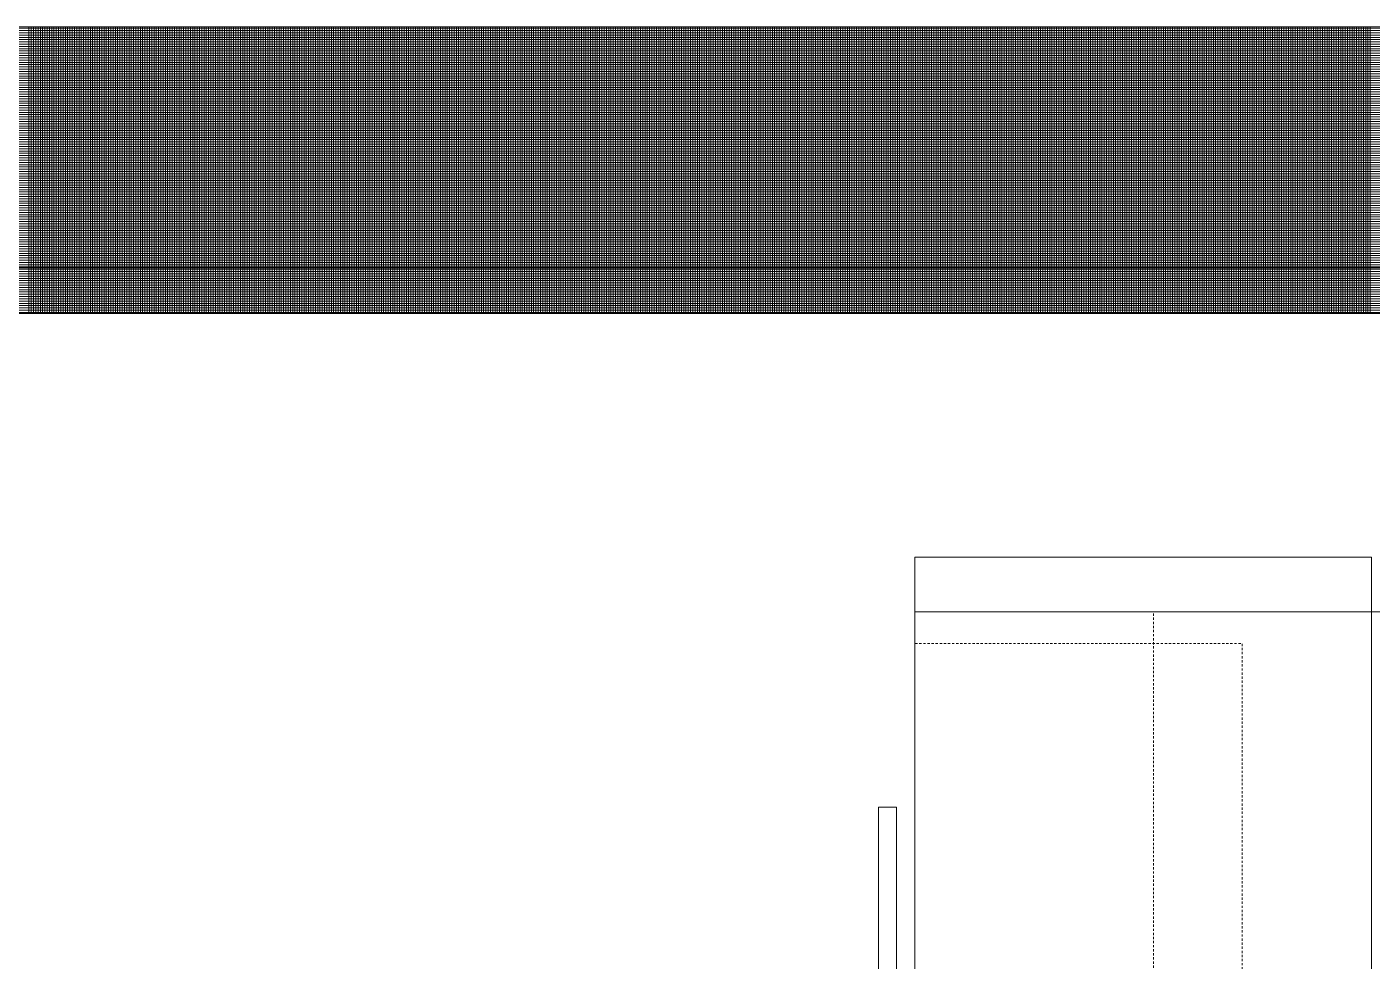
# Model space of a CAD drawing. Header units: inches. Extents: x -675 to 1187, y -924 to 1124.
# Drawn here: x 673.2 to 747.2, y 1072.8 to 1124.2 of the extents above; entities that cross this region are included whole.
import ezdxf

# ---------------------------------------------------------------- set-up
doc = ezdxf.new("R2010")
doc.units = ezdxf.units.IN
doc.header["$MEASUREMENT"] = 0
doc.linetypes.add('IMPORT-HIDDEN2', pattern=[0.1875, 0.125, -0.0625])
for name, color, linetype, lineweight in [('A-Furn', 250, 'Continuous', 13), ('A-Furn-File', 250, 'Continuous', 13), ('A-Furn-Panel', 250, 'Continuous', 13), ('Base_dwg', 8, 'Continuous', 9), ('core and shell', 50, 'Continuous', 9)]:
    doc.layers.add(name, color=color, linetype=linetype, lineweight=lineweight)

# ---------------------------------------------------------------- blocks, each defined once
blk = doc.blocks.new('Base_dwg_ped file 30-728060-Level 1 Copy 1')
at = {"layer": 'A-Furn-File', "linetype": 'IMPORT-HIDDEN2', "flags": 128}
blk.add_lwpolyline([(-15, 0), (15, 0), (15, 18), (-15, 18)], close=True, dxfattribs=at)
at = {"layer": 'A-Furn-File', "flags": 128}
blk.add_lwpolyline([(-6, -2), (6, -2), (6, -1), (-6, -1)], close=True, dxfattribs=at)
blk = doc.blocks.new('Base_dwg-531197-Level 1 Copy 1')
at = {"layer": 'A-Furn', "flags": 128}
blk.add_lwpolyline([(1747.973, 1944.001), (1747.973, 2016.001), (1722.848, 2016.001), (1722.848, 1992.001), (1722.848, 1968.001), (1651.973, 1968.001), (1651.973, 1944.001)], close=True, dxfattribs=at)
at = {"layer": 'A-Furn', "linetype": 'IMPORT-HIDDEN2', "flags": 128}
blk.add_lwpolyline([(1735.973, 1944.001), (1735.973, 2016.001), (1747.973, 2016.001), (1747.973, 1944.001)], close=True, dxfattribs=at)
at = {"layer": 'A-Furn-Panel', "flags": 128}
for points in [[(1747.973, 2019.001), (1747.973, 2016.001), (1722.848, 2016.001), (1722.848, 2019.001)], [(1750.973, 1941.001), (1846.973, 1941.001), (1846.973, 1944.001), (1750.973, 1944.001), (1747.973, 1944.001), (1747.973, 2016.001), (1750.973, 2016.001), (1750.973, 1944.001), (1750.973, 1941.001), (1776.098, 1941.001), (1776.098, 1944.001), (1750.973, 1944.001)], [(1747.973, 1944.001), (1750.973, 1944.001), (1750.973, 2016.001), (1747.973, 2016.001)]]:
    blk.add_lwpolyline(points, close=True, dxfattribs=at)
at = {"layer": 'core and shell'}
for p, q in [((1779.791, 2048.081), (1625.291, 2048.081)), ((1779.791, 2047.956), (1625.291, 2047.956)), ((1779.791, 2047.831), (1625.291, 2047.831)), ((1779.791, 2047.706), (1625.291, 2047.706)), ((1779.791, 2047.581), (1625.291, 2047.581)), ((1779.791, 2047.456), (1625.291, 2047.456)), ((1779.791, 2047.331), (1625.291, 2047.331)), ((1779.791, 2047.206), (1625.291, 2047.206)), ((1779.791, 2047.081), (1625.291, 2047.081)), ((1779.791, 2046.956), (1625.291, 2046.956)), ((1779.791, 2046.831), (1625.291, 2046.831)), ((1779.791, 2046.706), (1625.291, 2046.706)), ((1779.791, 2046.581), (1625.291, 2046.581)), ((1779.791, 2046.456), (1625.291, 2046.456)), ((1779.791, 2046.331), (1625.291, 2046.331)), ((1779.791, 2046.206), (1625.291, 2046.206)), ((1779.791, 2046.081), (1625.291, 2046.081)), ((1779.791, 2045.956), (1625.291, 2045.956)), ((1779.791, 2045.831), (1625.291, 2045.831)), ((1779.791, 2045.706), (1625.291, 2045.706)), ((1779.791, 2045.581), (1625.291, 2045.581)), ((1779.791, 2045.456), (1625.291, 2045.456)), ((1779.791, 2045.331), (1625.291, 2045.331)), ((1779.791, 2045.206), (1625.291, 2045.206)), ((1779.791, 2045.081), (1625.291, 2045.081)), ((1779.791, 2044.956), (1625.291, 2044.956)), ((1779.791, 2044.831), (1625.291, 2044.831)), ((1779.791, 2044.706), (1625.291, 2044.706)), ((1779.791, 2044.581), (1625.291, 2044.581)), ((1779.791, 2044.456), (1625.291, 2044.456)), ((1779.791, 2044.331), (1625.291, 2044.331)), ((1779.791, 2044.206), (1625.291, 2044.206)), ((1779.791, 2044.081), (1625.291, 2044.081)), ((1779.791, 2043.956), (1625.291, 2043.956)), ((1779.791, 2043.831), (1625.291, 2043.831)), ((1779.791, 2043.706), (1625.291, 2043.706)), ((1779.791, 2043.581), (1625.291, 2043.581)), ((1779.791, 2043.456), (1625.291, 2043.456)), ((1779.791, 2043.331), (1625.291, 2043.331)), ((1779.791, 2043.206), (1625.291, 2043.206)), ((1779.791, 2043.081), (1625.291, 2043.081)), ((1779.791, 2042.956), (1625.291, 2042.956)), ((1779.791, 2042.831), (1625.291, 2042.831)), ((1779.791, 2042.706), (1625.291, 2042.706)), ((1779.791, 2042.581), (1625.291, 2042.581)), ((1779.791, 2042.456), (1625.291, 2042.456)), ((1779.791, 2042.331), (1625.291, 2042.331)), ((1779.791, 2042.206), (1625.291, 2042.206)), ((1779.791, 2042.081), (1625.291, 2042.081)), ((1779.791, 2041.956), (1625.291, 2041.956)), ((1779.791, 2041.831), (1625.291, 2041.831)), ((1779.791, 2041.706), (1625.291, 2041.706)), ((1779.791, 2041.581), (1625.291, 2041.581)), ((1779.791, 2041.456), (1625.291, 2041.456)), ((1779.791, 2041.331), (1625.291, 2041.331)), ((1779.791, 2041.206), (1625.291, 2041.206)), ((1779.791, 2041.081), (1625.291, 2041.081)), ((1779.791, 2040.956), (1625.291, 2040.956)), ((1779.791, 2040.831), (1625.291, 2040.831)), ((1779.791, 2040.706), (1625.291, 2040.706)), ((1779.791, 2040.581), (1625.291, 2040.581)), ((1779.791, 2040.456), (1625.291, 2040.456)), ((1779.791, 2040.331), (1625.291, 2040.331)), ((1779.791, 2040.206), (1625.291, 2040.206)), ((1779.791, 2040.081), (1625.291, 2040.081)), ((1779.791, 2039.956), (1625.291, 2039.956)), ((1779.791, 2039.831), (1625.291, 2039.831)), ((1779.791, 2039.706), (1625.291, 2039.706)), ((1779.791, 2039.581), (1625.291, 2039.581)), ((1779.791, 2039.456), (1625.291, 2039.456)), ((1779.791, 2039.331), (1625.291, 2039.331)), ((1779.791, 2039.206), (1625.291, 2039.206)), ((1779.791, 2039.081), (1625.291, 2039.081)), ((1779.791, 2038.956), (1625.291, 2038.956)), ((1779.791, 2038.831), (1625.291, 2038.831)), ((1779.791, 2038.706), (1625.291, 2038.706)), ((1779.791, 2038.581), (1625.291, 2038.581)), ((1779.791, 2038.456), (1625.291, 2038.456)), ((1779.791, 2038.331), (1625.291, 2038.331)), ((1779.791, 2038.206), (1625.291, 2038.206)), ((1779.791, 2038.081), (1625.291, 2038.081)), ((1779.791, 2037.956), (1625.291, 2037.956)), ((1779.791, 2037.831), (1625.291, 2037.831)), ((1779.791, 2037.706), (1625.291, 2037.706)), ((1779.791, 2037.581), (1625.291, 2037.581)), ((1779.791, 2037.456), (1625.291, 2037.456)), ((1779.791, 2037.331), (1625.291, 2037.331)), ((1779.791, 2037.206), (1625.291, 2037.206)), ((1779.791, 2037.081), (1625.291, 2037.081)), ((1779.791, 2036.956), (1625.291, 2036.956)), ((1779.791, 2036.831), (1625.291, 2036.831)), ((1779.791, 2036.706), (1625.291, 2036.706)), ((1779.791, 2036.581), (1625.291, 2036.581)), ((1779.791, 2036.456), (1625.291, 2036.456)), ((1779.791, 2036.331), (1625.291, 2036.331)), ((1779.791, 2036.206), (1625.291, 2036.206)), ((1779.791, 2036.081), (1625.291, 2036.081)), ((1779.791, 2035.956), (1625.291, 2035.956)), ((1779.791, 2035.831), (1625.291, 2035.831)), ((1779.791, 2035.706), (1625.291, 2035.706)), ((1779.791, 2035.581), (1625.291, 2035.581)), ((1779.791, 2035.456), (1625.291, 2035.456)), ((1779.791, 2035.331), (1625.291, 2035.331)), ((1779.791, 2035.206), (1625.291, 2035.206)), ((1779.791, 2035.081), (1625.291, 2035.081)), ((1779.791, 2034.956), (1625.291, 2034.956)), ((1779.791, 2034.831), (1625.291, 2034.831)), ((1779.791, 2034.706), (1625.291, 2034.706)), ((1779.791, 2034.581), (1625.291, 2034.581)), ((1779.791, 2034.456), (1625.291, 2034.456)), ((1779.791, 2034.331), (1625.291, 2034.331)), ((1779.791, 2034.206), (1625.291, 2034.206)), ((1779.791, 2034.081), (1625.291, 2034.081)), ((1779.791, 2033.956), (1625.291, 2033.956)), ((1779.791, 2033.831), (1625.291, 2033.831)), ((1779.791, 2033.706), (1625.291, 2033.706)), ((1779.791, 2033.581), (1625.291, 2033.581)), ((1779.791, 2033.456), (1625.291, 2033.456)), ((1779.791, 2033.331), (1625.291, 2033.331)), ((1779.791, 2033.206), (1625.291, 2033.206)), ((1779.791, 2033.081), (1625.291, 2033.081)), ((1779.791, 2032.956), (1625.291, 2032.956)), ((1779.791, 2032.831), (1625.291, 2032.831)), ((1779.791, 2032.706), (1625.291, 2032.706)), ((1779.791, 2032.581), (1625.291, 2032.581)), ((1779.791, 2032.456), (1625.291, 2032.456))]:
    blk.add_line(p, q, dxfattribs=at)
at = {"layer": 'core and shell', "flags": 128}
for points in [[(1779.791, 2034.905), (1779.791, 2048.155), (1625.291, 2048.155), (1625.291, 2034.905), (1779.791, 2034.905)], [(1674.145, 2032.405), (1674.145, 2034.905), (1674.145, 2048.155)], [(1674.27, 2032.405), (1674.27, 2034.905), (1674.27, 2048.155)], [(1674.395, 2032.405), (1674.395, 2034.905), (1674.395, 2048.155)], [(1674.52, 2032.405), (1674.52, 2034.905), (1674.52, 2048.155)], [(1674.645, 2032.405), (1674.645, 2034.905), (1674.645, 2048.155)], [(1674.77, 2032.405), (1674.77, 2034.905), (1674.77, 2048.155)], [(1674.895, 2032.405), (1674.895, 2034.905), (1674.895, 2048.155)], [(1675.02, 2032.405), (1675.02, 2034.905), (1675.02, 2048.155)], [(1675.145, 2032.405), (1675.145, 2034.905), (1675.145, 2048.155)], [(1675.27, 2032.405), (1675.27, 2034.905), (1675.27, 2048.155)], [(1675.395, 2032.405), (1675.395, 2034.905), (1675.395, 2048.155)], [(1675.52, 2032.405), (1675.52, 2034.905), (1675.52, 2048.155)], [(1675.645, 2032.405), (1675.645, 2034.905), (1675.645, 2048.155)], [(1675.77, 2032.405), (1675.77, 2034.905), (1675.77, 2048.155)], [(1675.895, 2032.405), (1675.895, 2034.905), (1675.895, 2048.155)], [(1676.02, 2032.405), (1676.02, 2034.905), (1676.02, 2048.155)], [(1676.145, 2032.405), (1676.145, 2034.905), (1676.145, 2048.155)], [(1676.27, 2032.405), (1676.27, 2034.905), (1676.27, 2048.155)], [(1676.395, 2032.405), (1676.395, 2034.905), (1676.395, 2048.155)], [(1676.52, 2032.405), (1676.52, 2034.905), (1676.52, 2048.155)], [(1676.645, 2032.405), (1676.645, 2034.905), (1676.645, 2048.155)], [(1676.77, 2032.405), (1676.77, 2034.905), (1676.77, 2048.155)], [(1676.895, 2032.405), (1676.895, 2034.905), (1676.895, 2048.155)], [(1677.02, 2032.405), (1677.02, 2034.905), (1677.02, 2048.155)], [(1677.145, 2032.405), (1677.145, 2034.905), (1677.145, 2048.155)], [(1677.27, 2032.405), (1677.27, 2034.905), (1677.27, 2048.155)], [(1677.395, 2032.405), (1677.395, 2034.905), (1677.395, 2048.155)], [(1677.52, 2032.405), (1677.52, 2034.905), (1677.52, 2048.155)], [(1677.645, 2032.405), (1677.645, 2034.905), (1677.645, 2048.155)], [(1677.77, 2032.405), (1677.77, 2034.905), (1677.77, 2048.155)], [(1677.895, 2032.405), (1677.895, 2034.905), (1677.895, 2048.155)], [(1678.02, 2032.405), (1678.02, 2034.905), (1678.02, 2048.155)], [(1678.145, 2032.405), (1678.145, 2034.905), (1678.145, 2048.155)], [(1678.27, 2032.405), (1678.27, 2034.905), (1678.27, 2048.155)], [(1678.395, 2032.405), (1678.395, 2034.905), (1678.395, 2048.155)], [(1678.52, 2032.405), (1678.52, 2034.905), (1678.52, 2048.155)], [(1678.645, 2032.405), (1678.645, 2034.905), (1678.645, 2048.155)], [(1678.77, 2032.405), (1678.77, 2034.905), (1678.77, 2048.155)], [(1678.895, 2032.405), (1678.895, 2034.905), (1678.895, 2048.155)], [(1679.02, 2032.405), (1679.02, 2034.905), (1679.02, 2048.155)], [(1679.145, 2032.405), (1679.145, 2034.905), (1679.145, 2048.155)], [(1679.27, 2032.405), (1679.27, 2034.905), (1679.27, 2048.155)], [(1679.395, 2032.405), (1679.395, 2034.905), (1679.395, 2048.155)], [(1679.52, 2032.405), (1679.52, 2034.905), (1679.52, 2048.155)], [(1679.645, 2032.405), (1679.645, 2034.905), (1679.645, 2048.155)], [(1679.77, 2032.405), (1679.77, 2034.905), (1679.77, 2048.155)], [(1679.895, 2032.405), (1679.895, 2034.905), (1679.895, 2048.155)], [(1680.02, 2032.405), (1680.02, 2034.905), (1680.02, 2048.155)], [(1680.145, 2032.405), (1680.145, 2034.905), (1680.145, 2048.155)], [(1680.27, 2032.405), (1680.27, 2034.905), (1680.27, 2048.155)], [(1680.395, 2032.405), (1680.395, 2034.905), (1680.395, 2048.155)], [(1680.52, 2032.405), (1680.52, 2034.905), (1680.52, 2048.155)], [(1680.645, 2032.405), (1680.645, 2034.905), (1680.645, 2048.155)], [(1680.77, 2032.405), (1680.77, 2034.905), (1680.77, 2048.155)], [(1680.895, 2032.405), (1680.895, 2034.905), (1680.895, 2048.155)], [(1681.02, 2032.405), (1681.02, 2034.905), (1681.02, 2048.155)], [(1681.145, 2032.405), (1681.145, 2034.905), (1681.145, 2048.155)], [(1681.27, 2032.405), (1681.27, 2034.905), (1681.27, 2048.155)], [(1681.395, 2032.405), (1681.395, 2034.905), (1681.395, 2048.155)], [(1681.52, 2032.405), (1681.52, 2034.905), (1681.52, 2048.155)], [(1681.645, 2032.405), (1681.645, 2034.905), (1681.645, 2048.155)], [(1681.77, 2032.405), (1681.77, 2034.905), (1681.77, 2048.155)], [(1681.895, 2032.405), (1681.895, 2034.905), (1681.895, 2048.155)], [(1682.02, 2032.405), (1682.02, 2034.905), (1682.02, 2048.155)], [(1682.145, 2032.405), (1682.145, 2034.905), (1682.145, 2048.155)], [(1682.27, 2032.405), (1682.27, 2034.905), (1682.27, 2048.155)], [(1682.395, 2032.405), (1682.395, 2034.905), (1682.395, 2048.155)], [(1682.52, 2032.405), (1682.52, 2034.905), (1682.52, 2048.155)], [(1682.645, 2032.405), (1682.645, 2034.905), (1682.645, 2048.155)], [(1682.77, 2032.405), (1682.77, 2034.905), (1682.77, 2048.155)], [(1682.895, 2032.405), (1682.895, 2034.905), (1682.895, 2048.155)], [(1683.02, 2032.405), (1683.02, 2034.905), (1683.02, 2048.155)], [(1683.145, 2032.405), (1683.145, 2034.905), (1683.145, 2048.155)], [(1683.27, 2032.405), (1683.27, 2034.905), (1683.27, 2048.155)], [(1683.395, 2032.405), (1683.395, 2034.905), (1683.395, 2048.155)], [(1683.52, 2032.405), (1683.52, 2034.905), (1683.52, 2048.155)], [(1683.645, 2032.405), (1683.645, 2034.905), (1683.645, 2048.155)], [(1683.77, 2032.405), (1683.77, 2034.905), (1683.77, 2048.155)], [(1683.895, 2032.405), (1683.895, 2034.905), (1683.895, 2048.155)], [(1684.02, 2032.405), (1684.02, 2034.905), (1684.02, 2048.155)], [(1684.145, 2032.405), (1684.145, 2034.905), (1684.145, 2048.155)], [(1684.27, 2032.405), (1684.27, 2034.905), (1684.27, 2048.155)], [(1684.395, 2032.405), (1684.395, 2034.905), (1684.395, 2048.155)], [(1684.52, 2032.405), (1684.52, 2034.905), (1684.52, 2048.155)], [(1684.645, 2032.405), (1684.645, 2034.905), (1684.645, 2048.155)], [(1684.77, 2032.405), (1684.77, 2034.905), (1684.77, 2048.155)], [(1684.895, 2032.405), (1684.895, 2034.905), (1684.895, 2048.155)], [(1685.02, 2032.405), (1685.02, 2034.905), (1685.02, 2048.155)], [(1685.145, 2032.405), (1685.145, 2034.905), (1685.145, 2048.155)], [(1685.27, 2032.405), (1685.27, 2034.905), (1685.27, 2048.155)], [(1685.395, 2032.405), (1685.395, 2034.905), (1685.395, 2048.155)], [(1685.52, 2032.405), (1685.52, 2034.905), (1685.52, 2048.155)], [(1685.645, 2032.405), (1685.645, 2034.905), (1685.645, 2048.155)], [(1685.77, 2032.405), (1685.77, 2034.905), (1685.77, 2048.155)], [(1685.895, 2032.405), (1685.895, 2034.905), (1685.895, 2048.155)], [(1686.02, 2032.405), (1686.02, 2034.905), (1686.02, 2048.155)], [(1686.145, 2032.405), (1686.145, 2034.905), (1686.145, 2048.155)], [(1686.27, 2032.405), (1686.27, 2034.905), (1686.27, 2048.155)], [(1686.395, 2032.405), (1686.395, 2034.905), (1686.395, 2048.155)], [(1686.52, 2032.405), (1686.52, 2034.905), (1686.52, 2048.155)], [(1686.645, 2032.405), (1686.645, 2034.905), (1686.645, 2048.155)], [(1686.77, 2032.405), (1686.77, 2034.905), (1686.77, 2048.155)], [(1686.895, 2032.405), (1686.895, 2034.905), (1686.895, 2048.155)], [(1687.02, 2032.405), (1687.02, 2034.905), (1687.02, 2048.155)], [(1687.145, 2032.405), (1687.145, 2034.905), (1687.145, 2048.155)], [(1687.27, 2032.405), (1687.27, 2034.905), (1687.27, 2048.155)], [(1687.395, 2032.405), (1687.395, 2034.905), (1687.395, 2048.155)], [(1687.52, 2032.405), (1687.52, 2034.905), (1687.52, 2048.155)], [(1687.645, 2032.405), (1687.645, 2034.905), (1687.645, 2048.155)], [(1687.77, 2032.405), (1687.77, 2034.905), (1687.77, 2048.155)], [(1687.895, 2032.405), (1687.895, 2034.905), (1687.895, 2048.155)], [(1688.02, 2032.405), (1688.02, 2034.905), (1688.02, 2048.155)], [(1688.145, 2032.405), (1688.145, 2034.905), (1688.145, 2048.155)], [(1688.27, 2032.405), (1688.27, 2034.905), (1688.27, 2048.155)], [(1688.395, 2032.405), (1688.395, 2034.905), (1688.395, 2048.155)], [(1688.52, 2032.405), (1688.52, 2034.905), (1688.52, 2048.155)], [(1688.645, 2032.405), (1688.645, 2034.905), (1688.645, 2048.155)], [(1688.77, 2032.405), (1688.77, 2034.905), (1688.77, 2048.155)], [(1688.895, 2032.405), (1688.895, 2034.905), (1688.895, 2048.155)], [(1689.02, 2032.405), (1689.02, 2034.905), (1689.02, 2048.155)], [(1689.145, 2032.405), (1689.145, 2034.905), (1689.145, 2048.155)], [(1689.27, 2032.405), (1689.27, 2034.905), (1689.27, 2048.155)], [(1689.395, 2032.405), (1689.395, 2034.905), (1689.395, 2048.155)], [(1689.52, 2032.405), (1689.52, 2034.905), (1689.52, 2048.155)], [(1689.645, 2032.405), (1689.645, 2034.905), (1689.645, 2048.155)], [(1689.77, 2032.405), (1689.77, 2034.905), (1689.77, 2048.155)], [(1689.895, 2032.405), (1689.895, 2034.905), (1689.895, 2048.155)], [(1690.02, 2032.405), (1690.02, 2034.905), (1690.02, 2048.155)], [(1690.145, 2032.405), (1690.145, 2034.905), (1690.145, 2048.155)], [(1690.27, 2032.405), (1690.27, 2034.905), (1690.27, 2048.155)], [(1690.395, 2032.405), (1690.395, 2034.905), (1690.395, 2048.155)], [(1690.52, 2032.405), (1690.52, 2034.905), (1690.52, 2048.155)], [(1690.645, 2032.405), (1690.645, 2034.905), (1690.645, 2048.155)], [(1690.77, 2032.405), (1690.77, 2034.905), (1690.77, 2048.155)], [(1690.895, 2032.405), (1690.895, 2034.905), (1690.895, 2048.155)], [(1691.02, 2032.405), (1691.02, 2034.905), (1691.02, 2048.155)], [(1691.145, 2032.405), (1691.145, 2034.905), (1691.145, 2048.155)], [(1691.27, 2032.405), (1691.27, 2034.905), (1691.27, 2048.155)], [(1691.395, 2032.405), (1691.395, 2034.905), (1691.395, 2048.155)], [(1691.52, 2032.405), (1691.52, 2034.905), (1691.52, 2048.155)], [(1691.645, 2032.405), (1691.645, 2034.905), (1691.645, 2048.155)], [(1691.77, 2032.405), (1691.77, 2034.905), (1691.77, 2048.155)], [(1691.895, 2032.405), (1691.895, 2034.905), (1691.895, 2048.155)], [(1692.02, 2032.405), (1692.02, 2034.905), (1692.02, 2048.155)], [(1692.145, 2032.405), (1692.145, 2034.905), (1692.145, 2048.155)], [(1692.27, 2032.405), (1692.27, 2034.905), (1692.27, 2048.155)], [(1692.395, 2032.405), (1692.395, 2034.905), (1692.395, 2048.155)], [(1692.52, 2032.405), (1692.52, 2034.905), (1692.52, 2048.155)], [(1692.645, 2032.405), (1692.645, 2034.905), (1692.645, 2048.155)], [(1692.77, 2032.405), (1692.77, 2034.905), (1692.77, 2048.155)], [(1692.895, 2032.405), (1692.895, 2034.905), (1692.895, 2048.155)], [(1693.02, 2032.405), (1693.02, 2034.905), (1693.02, 2048.155)], [(1693.145, 2032.405), (1693.145, 2034.905), (1693.145, 2048.155)], [(1693.27, 2032.405), (1693.27, 2034.905), (1693.27, 2048.155)], [(1693.395, 2032.405), (1693.395, 2034.905), (1693.395, 2048.155)], [(1693.52, 2032.405), (1693.52, 2034.905), (1693.52, 2048.155)], [(1693.645, 2032.405), (1693.645, 2034.905), (1693.645, 2048.155)], [(1693.77, 2032.405), (1693.77, 2034.905), (1693.77, 2048.155)], [(1693.895, 2032.405), (1693.895, 2034.905), (1693.895, 2048.155)], [(1694.02, 2032.405), (1694.02, 2034.905), (1694.02, 2048.155)], [(1694.145, 2032.405), (1694.145, 2034.905), (1694.145, 2048.155)], [(1694.27, 2032.405), (1694.27, 2034.905), (1694.27, 2048.155)], [(1694.395, 2032.405), (1694.395, 2034.905), (1694.395, 2048.155)], [(1694.52, 2032.405), (1694.52, 2034.905), (1694.52, 2048.155)], [(1694.645, 2032.405), (1694.645, 2034.905), (1694.645, 2048.155)], [(1694.77, 2032.405), (1694.77, 2034.905), (1694.77, 2048.155)], [(1694.895, 2032.405), (1694.895, 2034.905), (1694.895, 2048.155)], [(1695.02, 2032.405), (1695.02, 2034.905), (1695.02, 2048.155)], [(1695.145, 2032.405), (1695.145, 2034.905), (1695.145, 2048.155)], [(1695.27, 2032.405), (1695.27, 2034.905), (1695.27, 2048.155)], [(1695.395, 2032.405), (1695.395, 2034.905), (1695.395, 2048.155)], [(1695.52, 2032.405), (1695.52, 2034.905), (1695.52, 2048.155)], [(1695.645, 2032.405), (1695.645, 2034.905), (1695.645, 2048.155)], [(1695.77, 2032.405), (1695.77, 2034.905), (1695.77, 2048.155)], [(1695.895, 2032.405), (1695.895, 2034.905), (1695.895, 2048.155)], [(1696.02, 2032.405), (1696.02, 2034.905), (1696.02, 2048.155)], [(1696.145, 2032.405), (1696.145, 2034.905), (1696.145, 2048.155)], [(1696.27, 2032.405), (1696.27, 2034.905), (1696.27, 2048.155)], [(1696.395, 2032.405), (1696.395, 2034.905), (1696.395, 2048.155)], [(1696.52, 2032.405), (1696.52, 2034.905), (1696.52, 2048.155)], [(1696.645, 2032.405), (1696.645, 2034.905), (1696.645, 2048.155)], [(1696.77, 2032.405), (1696.77, 2034.905), (1696.77, 2048.155)], [(1696.895, 2032.405), (1696.895, 2034.905), (1696.895, 2048.155)], [(1697.02, 2032.405), (1697.02, 2034.905), (1697.02, 2048.155)], [(1697.145, 2032.405), (1697.145, 2034.905), (1697.145, 2048.155)], [(1697.27, 2032.405), (1697.27, 2034.905), (1697.27, 2048.155)], [(1697.395, 2032.405), (1697.395, 2034.905), (1697.395, 2048.155)], [(1697.52, 2032.405), (1697.52, 2034.905), (1697.52, 2048.155)], [(1697.645, 2032.405), (1697.645, 2034.905), (1697.645, 2048.155)], [(1697.77, 2032.405), (1697.77, 2034.905), (1697.77, 2048.155)], [(1697.895, 2032.405), (1697.895, 2034.905), (1697.895, 2048.155)], [(1698.02, 2032.405), (1698.02, 2034.905), (1698.02, 2048.155)], [(1698.145, 2032.405), (1698.145, 2034.905), (1698.145, 2048.155)], [(1698.27, 2032.405), (1698.27, 2034.905), (1698.27, 2048.155)], [(1698.395, 2032.405), (1698.395, 2034.905), (1698.395, 2048.155)], [(1698.52, 2032.405), (1698.52, 2034.905), (1698.52, 2048.155)], [(1698.645, 2032.405), (1698.645, 2034.905), (1698.645, 2048.155)], [(1698.77, 2032.405), (1698.77, 2034.905), (1698.77, 2048.155)], [(1698.895, 2032.405), (1698.895, 2034.905), (1698.895, 2048.155)], [(1699.02, 2032.405), (1699.02, 2034.905), (1699.02, 2048.155)], [(1699.145, 2032.405), (1699.145, 2034.905), (1699.145, 2048.155)], [(1699.27, 2032.405), (1699.27, 2034.905), (1699.27, 2048.155)], [(1699.395, 2032.405), (1699.395, 2034.905), (1699.395, 2048.155)], [(1699.52, 2032.405), (1699.52, 2034.905), (1699.52, 2048.155)], [(1699.645, 2032.405), (1699.645, 2034.905), (1699.645, 2048.155)], [(1699.77, 2032.405), (1699.77, 2034.905), (1699.77, 2048.155)], [(1699.895, 2032.405), (1699.895, 2034.905), (1699.895, 2048.155)], [(1700.02, 2032.405), (1700.02, 2034.905), (1700.02, 2048.155)], [(1700.145, 2032.405), (1700.145, 2034.905), (1700.145, 2048.155)], [(1700.27, 2032.405), (1700.27, 2034.905), (1700.27, 2048.155)], [(1700.395, 2032.405), (1700.395, 2034.905), (1700.395, 2048.155)], [(1700.52, 2032.405), (1700.52, 2034.905), (1700.52, 2048.155)], [(1700.645, 2032.405), (1700.645, 2034.905), (1700.645, 2048.155)], [(1700.77, 2032.405), (1700.77, 2034.905), (1700.77, 2048.155)], [(1700.895, 2032.405), (1700.895, 2034.905), (1700.895, 2048.155)], [(1701.02, 2032.405), (1701.02, 2034.905), (1701.02, 2048.155)], [(1701.145, 2032.405), (1701.145, 2034.905), (1701.145, 2048.155)], [(1701.27, 2032.405), (1701.27, 2034.905), (1701.27, 2048.155)], [(1701.395, 2032.405), (1701.395, 2034.905), (1701.395, 2048.155)], [(1701.52, 2032.405), (1701.52, 2034.905), (1701.52, 2048.155)], [(1701.645, 2032.405), (1701.645, 2034.905), (1701.645, 2048.155)], [(1701.77, 2032.405), (1701.77, 2034.905), (1701.77, 2048.155)], [(1701.895, 2032.405), (1701.895, 2034.905), (1701.895, 2048.155)], [(1702.02, 2032.405), (1702.02, 2034.905), (1702.02, 2048.155)], [(1702.145, 2032.405), (1702.145, 2034.905), (1702.145, 2048.155)], [(1702.27, 2032.405), (1702.27, 2034.905), (1702.27, 2048.155)], [(1702.395, 2032.405), (1702.395, 2034.905), (1702.395, 2048.155)], [(1702.52, 2032.405), (1702.52, 2034.905), (1702.52, 2048.155)], [(1702.645, 2032.405), (1702.645, 2034.905), (1702.645, 2048.155)], [(1702.77, 2032.405), (1702.77, 2034.905), (1702.77, 2048.155)], [(1702.895, 2032.405), (1702.895, 2034.905), (1702.895, 2048.155)], [(1703.02, 2032.405), (1703.02, 2034.905), (1703.02, 2048.155)], [(1703.145, 2032.405), (1703.145, 2034.905), (1703.145, 2048.155)], [(1703.27, 2032.405), (1703.27, 2034.905), (1703.27, 2048.155)], [(1703.395, 2032.405), (1703.395, 2034.905), (1703.395, 2048.155)], [(1703.52, 2032.405), (1703.52, 2034.905), (1703.52, 2048.155)], [(1703.645, 2032.405), (1703.645, 2034.905), (1703.645, 2048.155)], [(1703.77, 2032.405), (1703.77, 2034.905), (1703.77, 2048.155)], [(1703.895, 2032.405), (1703.895, 2034.905), (1703.895, 2048.155)], [(1704.02, 2032.405), (1704.02, 2034.905), (1704.02, 2048.155)], [(1704.145, 2032.405), (1704.145, 2034.905), (1704.145, 2048.155)], [(1704.27, 2032.405), (1704.27, 2034.905), (1704.27, 2048.155)], [(1704.395, 2032.405), (1704.395, 2034.905), (1704.395, 2048.155)], [(1704.52, 2032.405), (1704.52, 2034.905), (1704.52, 2048.155)], [(1704.645, 2032.405), (1704.645, 2034.905), (1704.645, 2048.155)], [(1704.77, 2032.405), (1704.77, 2034.905), (1704.77, 2048.155)], [(1704.895, 2032.405), (1704.895, 2034.905), (1704.895, 2048.155)], [(1705.02, 2032.405), (1705.02, 2034.905), (1705.02, 2048.155)], [(1705.145, 2032.405), (1705.145, 2034.905), (1705.145, 2048.155)], [(1705.27, 2032.405), (1705.27, 2034.905), (1705.27, 2048.155)], [(1705.395, 2032.405), (1705.395, 2034.905), (1705.395, 2048.155)], [(1705.52, 2032.405), (1705.52, 2034.905), (1705.52, 2048.155)], [(1705.645, 2032.405), (1705.645, 2034.905), (1705.645, 2048.155)], [(1705.77, 2032.405), (1705.77, 2034.905), (1705.77, 2048.155)], [(1705.895, 2032.405), (1705.895, 2034.905), (1705.895, 2048.155)], [(1706.02, 2032.405), (1706.02, 2034.905), (1706.02, 2048.155)], [(1706.145, 2032.405), (1706.145, 2034.905), (1706.145, 2048.155)], [(1706.27, 2032.405), (1706.27, 2034.905), (1706.27, 2048.155)], [(1706.395, 2032.405), (1706.395, 2034.905), (1706.395, 2048.155)], [(1706.52, 2032.405), (1706.52, 2034.905), (1706.52, 2048.155)], [(1706.645, 2032.405), (1706.645, 2034.905), (1706.645, 2048.155)], [(1706.77, 2032.405), (1706.77, 2034.905), (1706.77, 2048.155)], [(1706.895, 2032.405), (1706.895, 2034.905), (1706.895, 2048.155)], [(1707.02, 2032.405), (1707.02, 2034.905), (1707.02, 2048.155)], [(1707.145, 2032.405), (1707.145, 2034.905), (1707.145, 2048.155)], [(1707.27, 2032.405), (1707.27, 2034.905), (1707.27, 2048.155)], [(1707.395, 2032.405), (1707.395, 2034.905), (1707.395, 2048.155)], [(1707.52, 2032.405), (1707.52, 2034.905), (1707.52, 2048.155)], [(1707.645, 2032.405), (1707.645, 2034.905), (1707.645, 2048.155)], [(1707.77, 2032.405), (1707.77, 2034.905), (1707.77, 2048.155)], [(1707.895, 2032.405), (1707.895, 2034.905), (1707.895, 2048.155)], [(1708.02, 2032.405), (1708.02, 2034.905), (1708.02, 2048.155)], [(1708.145, 2032.405), (1708.145, 2034.905), (1708.145, 2048.155)], [(1708.27, 2032.405), (1708.27, 2034.905), (1708.27, 2048.155)], [(1708.395, 2032.405), (1708.395, 2034.905), (1708.395, 2048.155)], [(1708.52, 2032.405), (1708.52, 2034.905), (1708.52, 2048.155)], [(1708.645, 2032.405), (1708.645, 2034.905), (1708.645, 2048.155)], [(1708.77, 2032.405), (1708.77, 2034.905), (1708.77, 2048.155)], [(1708.895, 2032.405), (1708.895, 2034.905), (1708.895, 2048.155)], [(1709.02, 2032.405), (1709.02, 2034.905), (1709.02, 2048.155)], [(1709.145, 2032.405), (1709.145, 2034.905), (1709.145, 2048.155)], [(1709.27, 2032.405), (1709.27, 2034.905), (1709.27, 2048.155)], [(1709.395, 2032.405), (1709.395, 2034.905), (1709.395, 2048.155)], [(1709.52, 2032.405), (1709.52, 2034.905), (1709.52, 2048.155)], [(1709.645, 2032.405), (1709.645, 2034.905), (1709.645, 2048.155)], [(1709.77, 2032.405), (1709.77, 2034.905), (1709.77, 2048.155)], [(1709.895, 2032.405), (1709.895, 2034.905), (1709.895, 2048.155)], [(1710.02, 2032.405), (1710.02, 2034.905), (1710.02, 2048.155)], [(1710.145, 2032.405), (1710.145, 2034.905), (1710.145, 2048.155)], [(1710.27, 2032.405), (1710.27, 2034.905), (1710.27, 2048.155)], [(1710.395, 2032.405), (1710.395, 2034.905), (1710.395, 2048.155)], [(1710.52, 2032.405), (1710.52, 2034.905), (1710.52, 2048.155)], [(1710.645, 2032.405), (1710.645, 2034.905), (1710.645, 2048.155)], [(1710.77, 2032.405), (1710.77, 2034.905), (1710.77, 2048.155)], [(1710.895, 2032.405), (1710.895, 2034.905), (1710.895, 2048.155)], [(1711.02, 2032.405), (1711.02, 2034.905), (1711.02, 2048.155)], [(1711.145, 2032.405), (1711.145, 2034.905), (1711.145, 2048.155)], [(1711.27, 2032.405), (1711.27, 2034.905), (1711.27, 2048.155)], [(1711.395, 2032.405), (1711.395, 2034.905), (1711.395, 2048.155)], [(1711.52, 2032.405), (1711.52, 2034.905), (1711.52, 2048.155)], [(1711.645, 2032.405), (1711.645, 2034.905), (1711.645, 2048.155)], [(1711.77, 2032.405), (1711.77, 2034.905), (1711.77, 2048.155)], [(1711.895, 2032.405), (1711.895, 2034.905), (1711.895, 2048.155)], [(1712.02, 2032.405), (1712.02, 2034.905), (1712.02, 2048.155)], [(1712.145, 2032.405), (1712.145, 2034.905), (1712.145, 2048.155)], [(1712.27, 2032.405), (1712.27, 2034.905), (1712.27, 2048.155)], [(1712.395, 2032.405), (1712.395, 2034.905), (1712.395, 2048.155)], [(1712.52, 2032.405), (1712.52, 2034.905), (1712.52, 2048.155)], [(1712.645, 2032.405), (1712.645, 2034.905), (1712.645, 2048.155)], [(1712.77, 2032.405), (1712.77, 2034.905), (1712.77, 2048.155)], [(1712.895, 2032.405), (1712.895, 2034.905), (1712.895, 2048.155)], [(1713.02, 2032.405), (1713.02, 2034.905), (1713.02, 2048.155)], [(1713.145, 2032.405), (1713.145, 2034.905), (1713.145, 2048.155)], [(1713.27, 2032.405), (1713.27, 2034.905), (1713.27, 2048.155)], [(1713.395, 2032.405), (1713.395, 2034.905), (1713.395, 2048.155)], [(1713.52, 2032.405), (1713.52, 2034.905), (1713.52, 2048.155)], [(1713.645, 2032.405), (1713.645, 2034.905), (1713.645, 2048.155)], [(1713.77, 2032.405), (1713.77, 2034.905), (1713.77, 2048.155)], [(1713.895, 2032.405), (1713.895, 2034.905), (1713.895, 2048.155)], [(1714.02, 2032.405), (1714.02, 2034.905), (1714.02, 2048.155)], [(1714.145, 2032.405), (1714.145, 2034.905), (1714.145, 2048.155)], [(1714.27, 2032.405), (1714.27, 2034.905), (1714.27, 2048.155)], [(1714.395, 2032.405), (1714.395, 2034.905), (1714.395, 2048.155)], [(1714.52, 2032.405), (1714.52, 2034.905), (1714.52, 2048.155)], [(1714.645, 2032.405), (1714.645, 2034.905), (1714.645, 2048.155)], [(1714.77, 2032.405), (1714.77, 2034.905), (1714.77, 2048.155)], [(1714.895, 2032.405), (1714.895, 2034.905), (1714.895, 2048.155)], [(1715.02, 2032.405), (1715.02, 2034.905), (1715.02, 2048.155)], [(1715.145, 2032.405), (1715.145, 2034.905), (1715.145, 2048.155)], [(1715.27, 2032.405), (1715.27, 2034.905), (1715.27, 2048.155)], [(1715.395, 2032.405), (1715.395, 2034.905), (1715.395, 2048.155)], [(1715.52, 2032.405), (1715.52, 2034.905), (1715.52, 2048.155)], [(1715.645, 2032.405), (1715.645, 2034.905), (1715.645, 2048.155)], [(1715.77, 2032.405), (1715.77, 2034.905), (1715.77, 2048.155)], [(1715.895, 2032.405), (1715.895, 2034.905), (1715.895, 2048.155)], [(1716.02, 2032.405), (1716.02, 2034.905), (1716.02, 2048.155)], [(1716.145, 2032.405), (1716.145, 2034.905), (1716.145, 2048.155)], [(1716.27, 2032.405), (1716.27, 2034.905), (1716.27, 2048.155)], [(1716.395, 2032.405), (1716.395, 2034.905), (1716.395, 2048.155)], [(1716.52, 2032.405), (1716.52, 2034.905), (1716.52, 2048.155)], [(1716.645, 2032.405), (1716.645, 2034.905), (1716.645, 2048.155)], [(1716.77, 2032.405), (1716.77, 2034.905), (1716.77, 2048.155)], [(1716.895, 2032.405), (1716.895, 2034.905), (1716.895, 2048.155)], [(1717.02, 2032.405), (1717.02, 2034.905), (1717.02, 2048.155)], [(1717.145, 2032.405), (1717.145, 2034.905), (1717.145, 2048.155)], [(1717.27, 2032.405), (1717.27, 2034.905), (1717.27, 2048.155)], [(1717.395, 2032.405), (1717.395, 2034.905), (1717.395, 2048.155)], [(1717.52, 2032.405), (1717.52, 2034.905), (1717.52, 2048.155)], [(1717.645, 2032.405), (1717.645, 2034.905), (1717.645, 2048.155)], [(1717.77, 2032.405), (1717.77, 2034.905), (1717.77, 2048.155)], [(1717.895, 2032.405), (1717.895, 2034.905), (1717.895, 2048.155)], [(1718.02, 2032.405), (1718.02, 2034.905), (1718.02, 2048.155)], [(1718.145, 2032.405), (1718.145, 2034.905), (1718.145, 2048.155)], [(1718.27, 2032.405), (1718.27, 2034.905), (1718.27, 2048.155)], [(1718.395, 2032.405), (1718.395, 2034.905), (1718.395, 2048.155)], [(1718.52, 2032.405), (1718.52, 2034.905), (1718.52, 2048.155)], [(1718.645, 2032.405), (1718.645, 2034.905), (1718.645, 2048.155)], [(1718.77, 2032.405), (1718.77, 2034.905), (1718.77, 2048.155)], [(1718.895, 2032.405), (1718.895, 2034.905), (1718.895, 2048.155)], [(1719.02, 2032.405), (1719.02, 2034.905), (1719.02, 2048.155)], [(1719.145, 2032.405), (1719.145, 2034.905), (1719.145, 2048.155)], [(1719.27, 2032.405), (1719.27, 2034.905), (1719.27, 2048.155)], [(1719.395, 2032.405), (1719.395, 2034.905), (1719.395, 2048.155)], [(1719.52, 2032.405), (1719.52, 2034.905), (1719.52, 2048.155)], [(1719.645, 2032.405), (1719.645, 2034.905), (1719.645, 2048.155)], [(1719.77, 2032.405), (1719.77, 2034.905), (1719.77, 2048.155)], [(1719.895, 2032.405), (1719.895, 2034.905), (1719.895, 2048.155)], [(1720.02, 2032.405), (1720.02, 2034.905), (1720.02, 2048.155)], [(1720.145, 2032.405), (1720.145, 2034.905), (1720.145, 2048.155)], [(1720.27, 2032.405), (1720.27, 2034.905), (1720.27, 2048.155)], [(1720.395, 2032.405), (1720.395, 2034.905), (1720.395, 2048.155)], [(1720.52, 2032.405), (1720.52, 2034.905), (1720.52, 2048.155)], [(1720.645, 2032.405), (1720.645, 2034.905), (1720.645, 2048.155)], [(1720.77, 2032.405), (1720.77, 2034.905), (1720.77, 2048.155)], [(1720.895, 2032.405), (1720.895, 2034.905), (1720.895, 2048.155)], [(1721.02, 2032.405), (1721.02, 2034.905), (1721.02, 2048.155)], [(1721.145, 2032.405), (1721.145, 2034.905), (1721.145, 2048.155)], [(1721.27, 2032.405), (1721.27, 2034.905), (1721.27, 2048.155)], [(1721.395, 2032.405), (1721.395, 2034.905), (1721.395, 2048.155)], [(1721.52, 2032.405), (1721.52, 2034.905), (1721.52, 2048.155)], [(1721.645, 2032.405), (1721.645, 2034.905), (1721.645, 2048.155)], [(1721.77, 2032.405), (1721.77, 2034.905), (1721.77, 2048.155)], [(1721.895, 2032.405), (1721.895, 2034.905), (1721.895, 2048.155)], [(1722.02, 2032.405), (1722.02, 2034.905), (1722.02, 2048.155)], [(1722.145, 2032.405), (1722.145, 2034.905), (1722.145, 2048.155)], [(1722.27, 2032.405), (1722.27, 2034.905), (1722.27, 2048.155)], [(1722.395, 2032.405), (1722.395, 2034.905), (1722.395, 2048.155)], [(1722.52, 2032.405), (1722.52, 2034.905), (1722.52, 2048.155)], [(1722.645, 2032.405), (1722.645, 2034.905), (1722.645, 2048.155)], [(1722.77, 2032.405), (1722.77, 2034.905), (1722.77, 2048.155)], [(1722.895, 2032.405), (1722.895, 2034.905), (1722.895, 2048.155)], [(1723.02, 2032.405), (1723.02, 2034.905), (1723.02, 2048.155)], [(1723.145, 2032.405), (1723.145, 2034.905), (1723.145, 2048.155)], [(1723.27, 2032.405), (1723.27, 2034.905), (1723.27, 2048.155)], [(1723.395, 2032.405), (1723.395, 2034.905), (1723.395, 2048.155)], [(1723.52, 2032.405), (1723.52, 2034.905), (1723.52, 2048.155)], [(1723.645, 2032.405), (1723.645, 2034.905), (1723.645, 2048.155)], [(1723.77, 2032.405), (1723.77, 2034.905), (1723.77, 2048.155)], [(1723.895, 2032.405), (1723.895, 2034.905), (1723.895, 2048.155)], [(1724.02, 2032.405), (1724.02, 2034.905), (1724.02, 2048.155)], [(1724.145, 2032.405), (1724.145, 2034.905), (1724.145, 2048.155)], [(1724.27, 2032.405), (1724.27, 2034.905), (1724.27, 2048.155)], [(1724.395, 2032.405), (1724.395, 2034.905), (1724.395, 2048.155)], [(1724.52, 2032.405), (1724.52, 2034.905), (1724.52, 2048.155)], [(1724.645, 2032.405), (1724.645, 2034.905), (1724.645, 2048.155)], [(1724.77, 2032.405), (1724.77, 2034.905), (1724.77, 2048.155)], [(1724.895, 2032.405), (1724.895, 2034.905), (1724.895, 2048.155)], [(1725.02, 2032.405), (1725.02, 2034.905), (1725.02, 2048.155)], [(1725.145, 2032.405), (1725.145, 2034.905), (1725.145, 2048.155)], [(1725.27, 2032.405), (1725.27, 2034.905), (1725.27, 2048.155)], [(1725.395, 2032.405), (1725.395, 2034.905), (1725.395, 2048.155)], [(1725.52, 2032.405), (1725.52, 2034.905), (1725.52, 2048.155)], [(1725.645, 2032.405), (1725.645, 2034.905), (1725.645, 2048.155)], [(1725.77, 2032.405), (1725.77, 2034.905), (1725.77, 2048.155)], [(1725.895, 2032.405), (1725.895, 2034.905), (1725.895, 2048.155)], [(1726.02, 2032.405), (1726.02, 2034.905), (1726.02, 2048.155)], [(1726.145, 2032.405), (1726.145, 2034.905), (1726.145, 2048.155)], [(1726.27, 2032.405), (1726.27, 2034.905), (1726.27, 2048.155)], [(1726.395, 2032.405), (1726.395, 2034.905), (1726.395, 2048.155)], [(1726.52, 2032.405), (1726.52, 2034.905), (1726.52, 2048.155)], [(1726.645, 2032.405), (1726.645, 2034.905), (1726.645, 2048.155)], [(1726.77, 2032.405), (1726.77, 2034.905), (1726.77, 2048.155)], [(1726.895, 2032.405), (1726.895, 2034.905), (1726.895, 2048.155)], [(1727.02, 2032.405), (1727.02, 2034.905), (1727.02, 2048.155)], [(1727.145, 2032.405), (1727.145, 2034.905), (1727.145, 2048.155)], [(1727.27, 2032.405), (1727.27, 2034.905), (1727.27, 2048.155)], [(1727.395, 2032.405), (1727.395, 2034.905), (1727.395, 2048.155)], [(1727.52, 2032.405), (1727.52, 2034.905), (1727.52, 2048.155)], [(1727.645, 2032.405), (1727.645, 2034.905), (1727.645, 2048.155)], [(1727.77, 2032.405), (1727.77, 2034.905), (1727.77, 2048.155)], [(1727.895, 2032.405), (1727.895, 2034.905), (1727.895, 2048.155)], [(1728.02, 2032.405), (1728.02, 2034.905), (1728.02, 2048.155)], [(1728.145, 2032.405), (1728.145, 2034.905), (1728.145, 2048.155)], [(1728.27, 2032.405), (1728.27, 2034.905), (1728.27, 2048.155)], [(1728.395, 2032.405), (1728.395, 2034.905), (1728.395, 2048.155)], [(1728.52, 2032.405), (1728.52, 2034.905), (1728.52, 2048.155)], [(1728.645, 2032.405), (1728.645, 2034.905), (1728.645, 2048.155)], [(1728.77, 2032.405), (1728.77, 2034.905), (1728.77, 2048.155)], [(1728.895, 2032.405), (1728.895, 2034.905), (1728.895, 2048.155)], [(1729.02, 2032.405), (1729.02, 2034.905), (1729.02, 2048.155)], [(1729.145, 2032.405), (1729.145, 2034.905), (1729.145, 2048.155)], [(1729.27, 2032.405), (1729.27, 2034.905), (1729.27, 2048.155)], [(1729.395, 2032.405), (1729.395, 2034.905), (1729.395, 2048.155)], [(1729.52, 2032.405), (1729.52, 2034.905), (1729.52, 2048.155)], [(1729.645, 2032.405), (1729.645, 2034.905), (1729.645, 2048.155)], [(1729.77, 2032.405), (1729.77, 2034.905), (1729.77, 2048.155)], [(1729.895, 2032.405), (1729.895, 2034.905), (1729.895, 2048.155)], [(1730.02, 2032.405), (1730.02, 2034.905), (1730.02, 2048.155)], [(1730.145, 2032.405), (1730.145, 2034.905), (1730.145, 2048.155)], [(1730.27, 2032.405), (1730.27, 2034.905), (1730.27, 2048.155)], [(1730.395, 2032.405), (1730.395, 2034.905), (1730.395, 2048.155)], [(1730.52, 2032.405), (1730.52, 2034.905), (1730.52, 2048.155)], [(1730.645, 2032.405), (1730.645, 2034.905), (1730.645, 2048.155)], [(1730.77, 2032.405), (1730.77, 2034.905), (1730.77, 2048.155)], [(1730.895, 2032.405), (1730.895, 2034.905), (1730.895, 2048.155)], [(1731.02, 2032.405), (1731.02, 2034.905), (1731.02, 2048.155)], [(1731.145, 2032.405), (1731.145, 2034.905), (1731.145, 2048.155)], [(1731.27, 2032.405), (1731.27, 2034.905), (1731.27, 2048.155)], [(1731.395, 2032.405), (1731.395, 2034.905), (1731.395, 2048.155)], [(1731.52, 2032.405), (1731.52, 2034.905), (1731.52, 2048.155)], [(1731.645, 2032.405), (1731.645, 2034.905), (1731.645, 2048.155)], [(1731.77, 2032.405), (1731.77, 2034.905), (1731.77, 2048.155)], [(1731.895, 2032.405), (1731.895, 2034.905), (1731.895, 2048.155)], [(1732.02, 2032.405), (1732.02, 2034.905), (1732.02, 2048.155)], [(1732.145, 2032.405), (1732.145, 2034.905), (1732.145, 2048.155)], [(1732.27, 2032.405), (1732.27, 2034.905), (1732.27, 2048.155)], [(1732.395, 2032.405), (1732.395, 2034.905), (1732.395, 2048.155)], [(1732.52, 2032.405), (1732.52, 2034.905), (1732.52, 2048.155)], [(1732.645, 2032.405), (1732.645, 2034.905), (1732.645, 2048.155)], [(1732.77, 2032.405), (1732.77, 2034.905), (1732.77, 2048.155)], [(1732.895, 2032.405), (1732.895, 2034.905), (1732.895, 2048.155)], [(1733.02, 2032.405), (1733.02, 2034.905), (1733.02, 2048.155)], [(1733.145, 2032.405), (1733.145, 2034.905), (1733.145, 2048.155)], [(1733.27, 2032.405), (1733.27, 2034.905), (1733.27, 2048.155)], [(1733.395, 2032.405), (1733.395, 2034.905), (1733.395, 2048.155)], [(1733.52, 2032.405), (1733.52, 2034.905), (1733.52, 2048.155)], [(1733.645, 2032.405), (1733.645, 2034.905), (1733.645, 2048.155)], [(1733.77, 2032.405), (1733.77, 2034.905), (1733.77, 2048.155)], [(1733.895, 2032.405), (1733.895, 2034.905), (1733.895, 2048.155)], [(1734.02, 2032.405), (1734.02, 2034.905), (1734.02, 2048.155)], [(1734.145, 2032.405), (1734.145, 2034.905), (1734.145, 2048.155)], [(1734.27, 2032.405), (1734.27, 2034.905), (1734.27, 2048.155)], [(1734.395, 2032.405), (1734.395, 2034.905), (1734.395, 2048.155)], [(1734.52, 2032.405), (1734.52, 2034.905), (1734.52, 2048.155)], [(1734.645, 2032.405), (1734.645, 2034.905), (1734.645, 2048.155)], [(1734.77, 2032.405), (1734.77, 2034.905), (1734.77, 2048.155)], [(1734.895, 2032.405), (1734.895, 2034.905), (1734.895, 2048.155)], [(1735.02, 2032.405), (1735.02, 2034.905), (1735.02, 2048.155)], [(1735.145, 2032.405), (1735.145, 2034.905), (1735.145, 2048.155)], [(1735.27, 2032.405), (1735.27, 2034.905), (1735.27, 2048.155)], [(1735.395, 2032.405), (1735.395, 2034.905), (1735.395, 2048.155)], [(1735.52, 2032.405), (1735.52, 2034.905), (1735.52, 2048.155)], [(1735.645, 2032.405), (1735.645, 2034.905), (1735.645, 2048.155)], [(1735.77, 2032.405), (1735.77, 2034.905), (1735.77, 2048.155)], [(1735.895, 2032.405), (1735.895, 2034.905), (1735.895, 2048.155)], [(1736.02, 2032.405), (1736.02, 2034.905), (1736.02, 2048.155)], [(1736.145, 2032.405), (1736.145, 2034.905), (1736.145, 2048.155)], [(1736.27, 2032.405), (1736.27, 2034.905), (1736.27, 2048.155)], [(1736.395, 2032.405), (1736.395, 2034.905), (1736.395, 2048.155)], [(1736.52, 2032.405), (1736.52, 2034.905), (1736.52, 2048.155)], [(1736.645, 2032.405), (1736.645, 2034.905), (1736.645, 2048.155)], [(1736.77, 2032.405), (1736.77, 2034.905), (1736.77, 2048.155)], [(1736.895, 2032.405), (1736.895, 2034.905), (1736.895, 2048.155)], [(1737.02, 2032.405), (1737.02, 2034.905), (1737.02, 2048.155)], [(1737.145, 2032.405), (1737.145, 2034.905), (1737.145, 2048.155)], [(1737.27, 2032.405), (1737.27, 2034.905), (1737.27, 2048.155)], [(1737.395, 2032.405), (1737.395, 2034.905), (1737.395, 2048.155)], [(1737.52, 2032.405), (1737.52, 2034.905), (1737.52, 2048.155)], [(1737.645, 2032.405), (1737.645, 2034.905), (1737.645, 2048.155)], [(1737.77, 2032.405), (1737.77, 2034.905), (1737.77, 2048.155)], [(1737.895, 2032.405), (1737.895, 2034.905), (1737.895, 2048.155)], [(1738.02, 2032.405), (1738.02, 2034.905), (1738.02, 2048.155)], [(1738.145, 2032.405), (1738.145, 2034.905), (1738.145, 2048.155)], [(1738.27, 2032.405), (1738.27, 2034.905), (1738.27, 2048.155)], [(1738.395, 2032.405), (1738.395, 2034.905), (1738.395, 2048.155)], [(1738.52, 2032.405), (1738.52, 2034.905), (1738.52, 2048.155)], [(1738.645, 2032.405), (1738.645, 2034.905), (1738.645, 2048.155)], [(1738.77, 2032.405), (1738.77, 2034.905), (1738.77, 2048.155)], [(1738.895, 2032.405), (1738.895, 2034.905), (1738.895, 2048.155)], [(1739.02, 2032.405), (1739.02, 2034.905), (1739.02, 2048.155)], [(1739.145, 2032.405), (1739.145, 2034.905), (1739.145, 2048.155)], [(1739.27, 2032.405), (1739.27, 2034.905), (1739.27, 2048.155)], [(1739.395, 2032.405), (1739.395, 2034.905), (1739.395, 2048.155)], [(1739.52, 2032.405), (1739.52, 2034.905), (1739.52, 2048.155)], [(1739.645, 2032.405), (1739.645, 2034.905), (1739.645, 2048.155)], [(1739.77, 2032.405), (1739.77, 2034.905), (1739.77, 2048.155)], [(1739.895, 2032.405), (1739.895, 2034.905), (1739.895, 2048.155)], [(1740.02, 2032.405), (1740.02, 2034.905), (1740.02, 2048.155)], [(1740.145, 2032.405), (1740.145, 2034.905), (1740.145, 2048.155)], [(1740.27, 2032.405), (1740.27, 2034.905), (1740.27, 2048.155)], [(1740.395, 2032.405), (1740.395, 2034.905), (1740.395, 2048.155)], [(1740.52, 2032.405), (1740.52, 2034.905), (1740.52, 2048.155)], [(1740.645, 2032.405), (1740.645, 2034.905), (1740.645, 2048.155)], [(1740.77, 2032.405), (1740.77, 2034.905), (1740.77, 2048.155)], [(1740.895, 2032.405), (1740.895, 2034.905), (1740.895, 2048.155)], [(1741.02, 2032.405), (1741.02, 2034.905), (1741.02, 2048.155)], [(1741.145, 2032.405), (1741.145, 2034.905), (1741.145, 2048.155)], [(1741.27, 2032.405), (1741.27, 2034.905), (1741.27, 2048.155)], [(1741.395, 2032.405), (1741.395, 2034.905), (1741.395, 2048.155)], [(1741.52, 2032.405), (1741.52, 2034.905), (1741.52, 2048.155)], [(1741.645, 2032.405), (1741.645, 2034.905), (1741.645, 2048.155)], [(1741.77, 2032.405), (1741.77, 2034.905), (1741.77, 2048.155)], [(1741.895, 2032.405), (1741.895, 2034.905), (1741.895, 2048.155)], [(1742.02, 2032.405), (1742.02, 2034.905), (1742.02, 2048.155)], [(1742.145, 2032.405), (1742.145, 2034.905), (1742.145, 2048.155)], [(1742.27, 2032.405), (1742.27, 2034.905), (1742.27, 2048.155)], [(1742.395, 2032.405), (1742.395, 2034.905), (1742.395, 2048.155)], [(1742.52, 2032.405), (1742.52, 2034.905), (1742.52, 2048.155)], [(1742.645, 2032.405), (1742.645, 2034.905), (1742.645, 2048.155)], [(1742.77, 2032.405), (1742.77, 2034.905), (1742.77, 2048.155)], [(1742.895, 2032.405), (1742.895, 2034.905), (1742.895, 2048.155)], [(1743.02, 2032.405), (1743.02, 2034.905), (1743.02, 2048.155)], [(1743.145, 2032.405), (1743.145, 2034.905), (1743.145, 2048.155)], [(1743.27, 2032.405), (1743.27, 2034.905), (1743.27, 2048.155)], [(1743.395, 2032.405), (1743.395, 2034.905), (1743.395, 2048.155)], [(1743.52, 2032.405), (1743.52, 2034.905), (1743.52, 2048.155)], [(1743.645, 2032.405), (1743.645, 2034.905), (1743.645, 2048.155)], [(1743.77, 2032.405), (1743.77, 2034.905), (1743.77, 2048.155)], [(1743.895, 2032.405), (1743.895, 2034.905), (1743.895, 2048.155)], [(1744.02, 2032.405), (1744.02, 2034.905), (1744.02, 2048.155)], [(1744.145, 2032.405), (1744.145, 2034.905), (1744.145, 2048.155)], [(1744.27, 2032.405), (1744.27, 2034.905), (1744.27, 2048.155)], [(1744.395, 2032.405), (1744.395, 2034.905), (1744.395, 2048.155)], [(1744.52, 2032.405), (1744.52, 2034.905), (1744.52, 2048.155)], [(1744.645, 2032.405), (1744.645, 2034.905), (1744.645, 2048.155)], [(1744.77, 2032.405), (1744.77, 2034.905), (1744.77, 2048.155)], [(1744.895, 2032.405), (1744.895, 2034.905), (1744.895, 2048.155)], [(1745.02, 2032.405), (1745.02, 2034.905), (1745.02, 2048.155)], [(1745.145, 2032.405), (1745.145, 2034.905), (1745.145, 2048.155)], [(1745.27, 2032.405), (1745.27, 2034.905), (1745.27, 2048.155)], [(1745.395, 2032.405), (1745.395, 2034.905), (1745.395, 2048.155)], [(1745.52, 2032.405), (1745.52, 2034.905), (1745.52, 2048.155)], [(1745.645, 2032.405), (1745.645, 2034.905), (1745.645, 2048.155)], [(1745.77, 2032.405), (1745.77, 2034.905), (1745.77, 2048.155)], [(1745.895, 2032.405), (1745.895, 2034.905), (1745.895, 2048.155)], [(1746.02, 2032.405), (1746.02, 2034.905), (1746.02, 2048.155)], [(1746.145, 2032.405), (1746.145, 2034.905), (1746.145, 2048.155)], [(1746.27, 2032.405), (1746.27, 2034.905), (1746.27, 2048.155)], [(1746.395, 2032.405), (1746.395, 2034.905), (1746.395, 2048.155)], [(1746.52, 2032.405), (1746.52, 2034.905), (1746.52, 2048.155)], [(1746.645, 2032.405), (1746.645, 2034.905), (1746.645, 2048.155)], [(1746.77, 2032.405), (1746.77, 2034.905), (1746.77, 2048.155)], [(1746.895, 2032.405), (1746.895, 2034.905), (1746.895, 2048.155)], [(1747.02, 2032.405), (1747.02, 2034.905), (1747.02, 2048.155)], [(1747.145, 2032.405), (1747.145, 2034.905), (1747.145, 2048.155)], [(1747.27, 2032.405), (1747.27, 2034.905), (1747.27, 2048.155)], [(1747.395, 2032.405), (1747.395, 2034.905), (1747.395, 2048.155)], [(1747.52, 2032.405), (1747.52, 2034.905), (1747.52, 2048.155)], [(1747.645, 2032.405), (1747.645, 2034.905), (1747.645, 2048.155)], [(1747.77, 2032.405), (1747.77, 2034.905), (1747.77, 2048.155)], [(1747.895, 2032.405), (1747.895, 2034.905), (1747.895, 2048.155)]]:
    blk.add_lwpolyline(points, dxfattribs=at)
blk.add_lwpolyline([(1625.291, 2034.905), (1625.291, 2032.405), (1779.791, 2032.405), (1779.791, 2034.905)], close=True, dxfattribs=at)
at = {"rotation": 270}
blk.add_blockref('Base_dwg_ped file 30-728060-Level 1 Copy 1', (1722.848, 1999.263), dxfattribs=at)

msp = doc.modelspace()

# ---------------------------------------------------------------- block references
at = {"layer": 'Base_dwg', "color": 7, "lineweight": 20}
msp.add_blockref('Base_dwg-531197-Level 1 Copy 1', (-1000.794, -923.952), dxfattribs=at)

doc.saveas('drawing.dxf')
